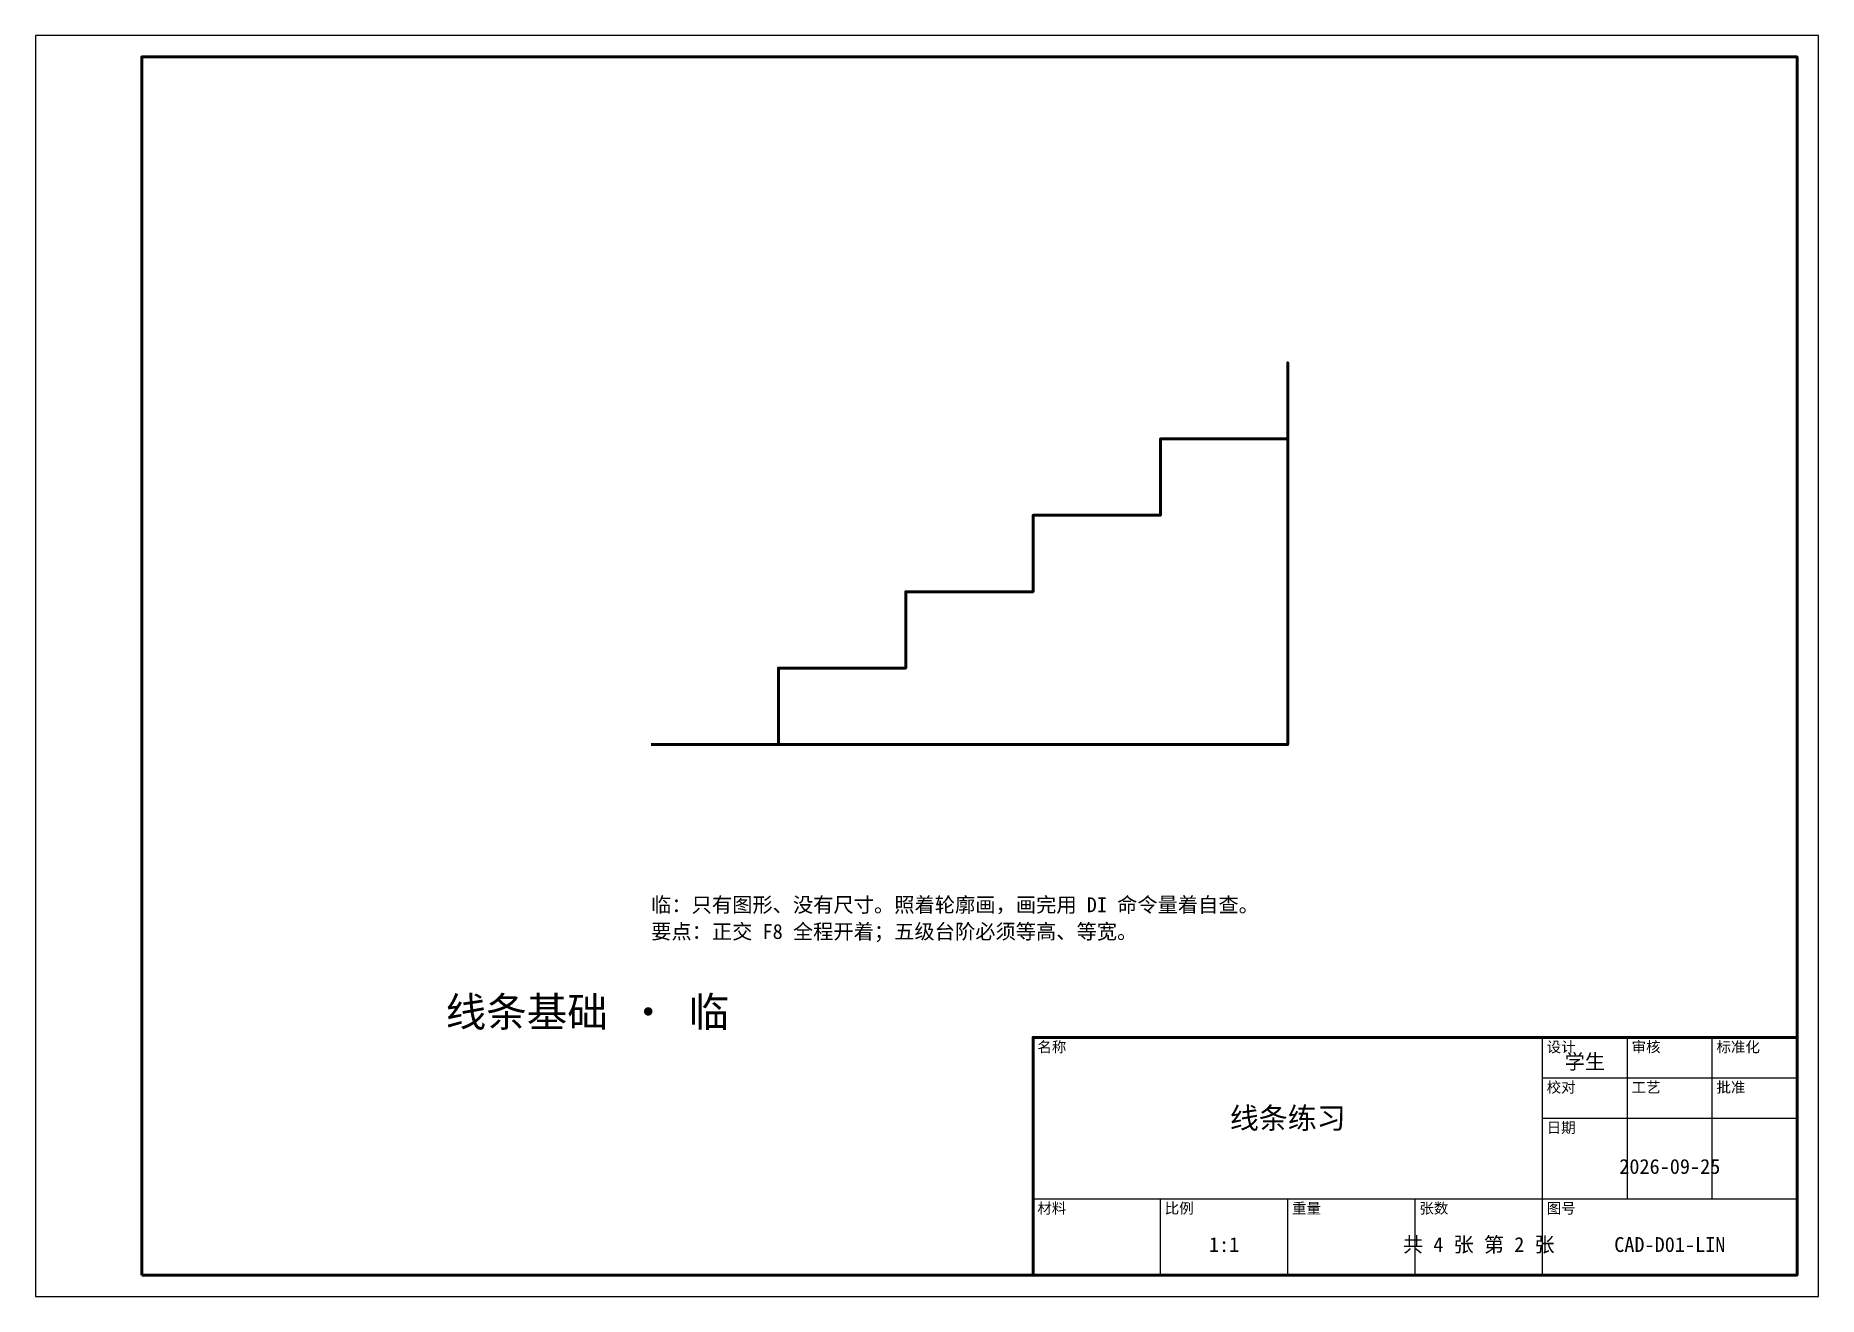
# Model space of a CAD drawing. Header units: millimetres. Extents: x 0 to 420, y 0 to 297.
import ezdxf
from ezdxf.enums import TextEntityAlignment as Align

# ---------------------------------------------------------------- set-up
doc = ezdxf.new("R2010")
doc.units = ezdxf.units.MM
for name, color, linetype, lineweight in [('图框', 7, 'CONTINUOUS', 70), ('文字', 7, 'CONTINUOUS', 25), ('粗实线', 7, 'CONTINUOUS', 70), ('细实线', 3, 'CONTINUOUS', 25)]:
    doc.layers.add(name, color=color, linetype=linetype, lineweight=lineweight)
doc.styles.add('长仿宋', font='simfang.ttf', dxfattribs={"width": 0.7})

msp = doc.modelspace()

# ---------------------------------------------------------------- linework, layer by layer
at = {"layer": '图框'}
for points in [[(25, 5), (415, 5), (415, 292), (25, 292)], [(235, 5), (415, 5), (415, 61), (235, 61)]]:
    msp.add_lwpolyline(points, close=True, dxfattribs=at)
at = {"layer": '粗实线'}
msp.add_lwpolyline([(145, 130), (175, 130), (175, 148), (205, 148), (205, 166), (235, 166), (235, 184), (265, 184), (265, 202), (295, 202), (295, 220), (295, 130)], close=True, dxfattribs=at)
at = {"layer": '细实线'}
for p, q in [((355, 5), (355, 61)), ((375, 23), (375, 61)), ((395, 23), (395, 61)), ((355, 51.5), (415, 51.5)), ((355, 42), (415, 42)), ((235, 23), (415, 23)), ((265, 5), (265, 23)), ((295, 5), (295, 23)), ((325, 5), (325, 23))]:
    msp.add_line(p, q, dxfattribs=at)
msp.add_lwpolyline([(0, 0), (420, 0), (420, 297), (0, 297)], close=True, dxfattribs=at)

# ---------------------------------------------------------------- texts
at = {"layer": '文字', "style": '长仿宋'}
for s, height, p in [('临：只有图形、没有尺寸。照着轮廓画，画完用 DI 命令量着自查。', 3.5, (145, 94)), ('要点：正交 F8 全程开着；五级台阶必须等高、等宽。', 3.5, (145, 87.7)), ('名称', 2.5, (236, 60)), ('设计', 2.5, (356, 60)), ('审核', 2.5, (376, 60)), ('标准化', 2.5, (396, 60)), ('校对', 2.5, (356, 50.5)), ('工艺', 2.5, (376, 50.5)), ('批准', 2.5, (396, 50.5)), ('日期', 2.5, (356, 41)), ('材料', 2.5, (236, 22)), ('比例', 2.5, (266, 22)), ('重量', 2.5, (296, 22)), ('张数', 2.5, (326, 22)), ('图号', 2.5, (356, 22))]:
    msp.add_text(s, height=height, dxfattribs=at).set_placement(p, align=Align.TOP_LEFT)
for s, height, p in [('线条基础 · 临', 7, (130, 67)), ('学生', 3.5, (365, 55.3)), ('线条练习', 5, (295, 42)), ('2026-09-25', 3.5, (385, 30.6)), ('1:1', 3.5, (280, 12.2)), ('共 4 张 第 2 张', 3.5, (340, 12.2)), ('CAD-D01-LIN', 3.5, (385, 12.2))]:
    msp.add_text(s, height=height, dxfattribs=at).set_placement(p, align=Align.MIDDLE_CENTER)

doc.saveas('drawing.dxf')
